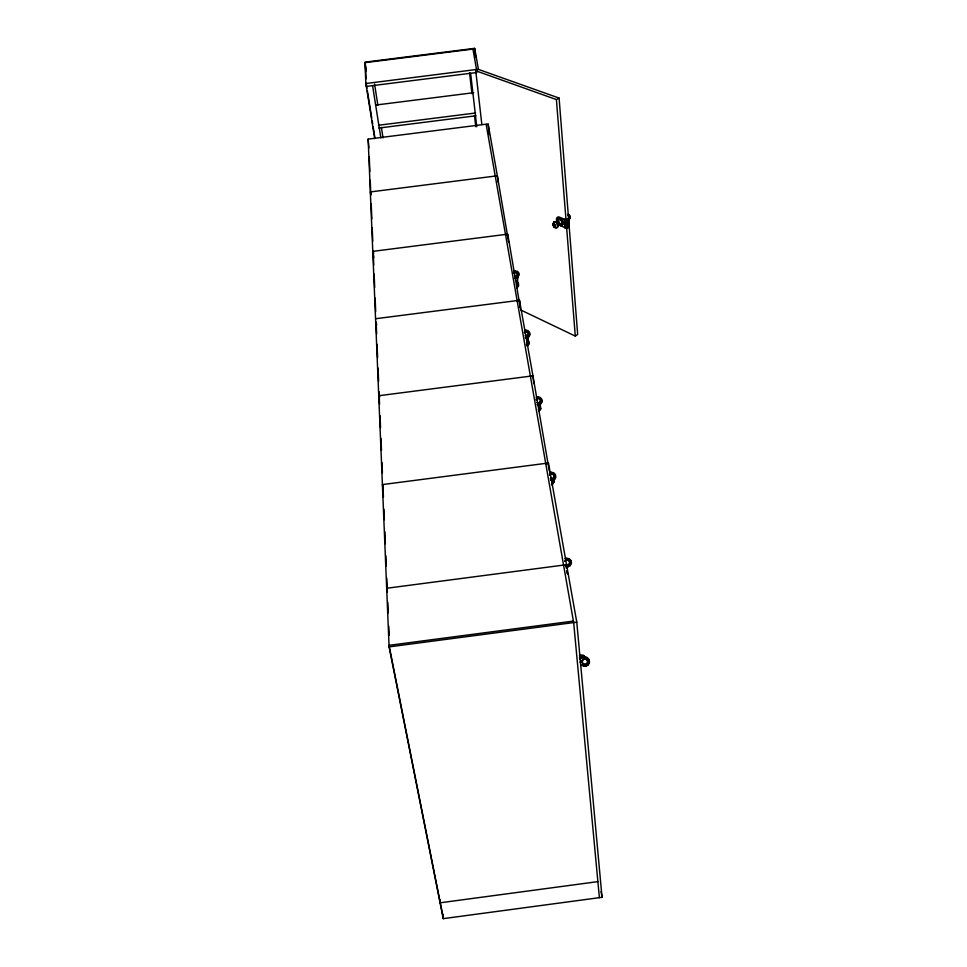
<?xml version="1.0" encoding="UTF-8"?>
<svg xmlns="http://www.w3.org/2000/svg" width="967" height="967" viewBox="0 0 967 967"><rect width="100%" height="100%" fill="white"/><g stroke="black" fill="none" stroke-linecap="round" stroke-linejoin="round"><path stroke-width="1.45" d="M554.659 225.746L553.656 225.613L554.321 224.779M554.744 225.855L555.227 225.396L553.898 225.287M515.193 271.328L517.26 271.183L518.699 272.67L518.965 274.701L517.974 276.489L514.782 277.287M514.758 278.303L516.064 278.387L516.088 277.372M517.248 284.757L517.478 276.526M517.442 284.709L517.671 276.477M525.383 337.108L528.756 336.262L529.819 334.352L529.529 332.189L528.006 330.605L525.83 330.206L526.507 331.246M525.323 337.991L526.701 338.075L526.761 337.193M527.619 342.886L527.97 338.16M527.813 342.838L528.163 338.112M536.274 398.09L537.761 396.893L540.057 397.316L541.677 399.008L541.991 401.317L540.879 403.36L537.289 404.254M537.193 404.968L538.655 405.052L538.764 404.351M536.25 400.181L537.725 398.525L539.393 398.791L540.408 400.145L540.142 401.801L538.776 402.792L537.108 402.538M539.223 407.881L539.804 404.085M527.619 344.083L527.22 344.736M539.429 407.82L540.009 404.037M517.333 275.148L516.668 272.489L513.961 273.141M553.595 225.045L554.139 224.707A5.717 3.505 -67 0 0 553.91 223.836A2.587 1.583 -67.2 0 1 555.191 221.83L555.542 221.612A2.587 1.583 -67.2 0 1 557.185 222.229L558.37 223.788M557.657 227.015L556.811 223.159L554.381 221.648M562.661 223.885L560.981 225.746L558.515 224.404M552.653 480.841L551.746 482.92M549.607 473.286L551.238 472.283L553.692 472.742L555.421 474.543L555.759 477.021L554.575 479.209L550.755 480.176M570.143 217.926L569.95 215.508L568.886 214.577A2.575 1.559 -67.4 0 0 568.258 214.142M551.299 480.696L552.314 480.285M552.483 480.962L552.931 479.68M567.025 220.947L567.073 221.588M568.233 223.123L569.043 224.03L567.653 222.495L566.819 223.256L567.097 224.755L569.08 224.465L566.638 224.114L568.959 222.966L567.919 222.531M567.641 226.193L567.75 225.698M568.354 566.251L566.795 567.895M569.938 565.84L571.014 562.153M555.578 477.505L554.405 479.692L552.157 480.756M540.819 408.485L539.09 410.757M568.608 218.385L565.913 220.017L564.015 219.255L564.776 227.777M567.967 222.446L566.384 223.437L566.469 224.598L568.064 223.607M561.839 225.275L562.975 223.885L561.646 219.739L558.346 218.361L557.21 219.751L557.391 221.794M580.309 662.758L580.188 661.815M554.043 221.624L553.064 223.679M557.185 227.547L558.213 225.988L557.149 222.942L555.542 221.612L553.692 221.842M569.055 220.186L570.01 217.635L568.004 214.626M566.372 558.394L569.237 558.684L571.086 560.642L571.449 563.302L570.179 565.659L565.876 566.88M579.523 658.902L583.959 656.811L587.102 657.536L589.096 659.651L589.483 662.54L588.129 665.103L585.543 666.348L580.829 665.054M580.055 659.047L583.959 656.811M558.019 221.552L557.886 221.02M561.634 223.087L561.754 222.337L561.803 222.978M579.898 657.234L582.932 656.919M564.788 561.065L566.505 559.796L568.608 560.123L569.865 561.851L569.551 563.966L567.847 565.224L565.743 564.897M565.006 561.198L566.565 560.05L568.475 560.34L569.623 561.912L569.333 563.834L567.786 564.982L565.876 564.68M567.532 566.988L566.094 566.71M549.546 474.954L551.142 473.794L553.112 474.096L554.284 475.691L553.994 477.65L552.399 478.822L550.428 478.52M549.752 475.087L551.202 474.023L552.991 474.301L554.055 475.752L553.789 477.529L552.338 478.592L550.549 478.314M536.165 399.407L537.664 398.319L539.513 398.597L540.613 400.096L540.335 401.921L538.837 403.009L536.987 402.731M524.332 332.575L525.746 331.56L527.486 331.826L528.526 333.216L528.26 334.933L525.54 335.754M524.513 332.684L527.378 331.995L528.32 333.264L528.079 334.824L526.785 335.754L525.214 335.513M513.791 273.045L515.133 272.078L516.765 272.331L517.756 273.637L517.502 275.257L514.928 276.03M520.862 310.032L575.292 336.093L577.674 334.473L559.095 98.078L478.423 69.382L475.752 70.772L481.844 124.574M565.913 220.017L566.505 228.587L569.2 226.919M568.511 225.94C566.263 211.422 571.702 226.81 566.638 227.33M566.565 227.293L568.765 226.012M558.382 224.259L559.675 224.368L560.002 225.529L561.936 225.359L563.169 222.978L562.625 221.068L561.44 219.34L558.503 218.107L557.536 218.929L557.548 221.455M558.539 223.873L560.497 225.045L559.966 224.634M560.582 219.025L560.642 219.775M554.828 225.226L554.707 225.384M559.929 218.252L557.016 219.243L557.306 222.712M579.62 657.306L581.058 656.472L583.427 657.197M579.414 657.729L581.058 656.472M538.305 409.682L539.09 409.234L539.102 406.744M526.374 344.627L527.462 343.998L527.486 341.653M516.729 285.869L517.49 284.141L516.692 282.775M475.752 70.772L556.4 99.577L559.095 98.078M581.808 665.199L585.216 666.118L587.791 664.873L589.145 662.322L588.758 659.446L586.776 657.342M566.227 568.112L567.75 567.375M551.432 484.66L552.87 483.983M552.024 484.757L554.006 481.868L553.692 479.487M538.994 411.422L540.71 409.15L540.517 406.261L538.957 404.629M538.655 405.052L540.758 404.061L541.871 402.03L541.568 399.734L539.949 398.053M526.701 338.075L528.695 337.145L529.747 335.235L529.457 333.083M526.81 345.739L529.106 343.297L528.828 341.206L527.353 339.671M527.414 346.259L529.034 344.119L528.756 342.04M516.064 278.387L517.937 277.517L518.795 274.701M517.079 287.018L518.626 284.999L518.36 283.029L516.97 281.59M517.055 287.973L518.602 285.966L517.635 283.283M579.898 655.155L583.488 655.36L585.7 657.56M579.451 655.578L583.802 655.541M565.018 558.733L566.602 558.189M549.764 472.778L551.238 472.283M536.371 397.364L537.761 396.893M524.513 330.641L525.83 330.206M513.961 271.219L515.206 270.808M556.484 222.241L558.491 221.419L559.422 218.566L562.564 222.676M568.366 220.367L569.394 219.968M556.496 227.728L557.524 227.342M597.884 881.626L440.082 902.803L439.888 899.818M599.383 897.666L573.661 622.579L486.135 124.187L368.149 139.115L389.097 646.875L443.237 918.65L602.03 897.316L576.779 622.168L566.602 564.97L563.616 565.369M566.843 567.689L566.553 564.704L386.679 588.262L387.38 591.877M573.395 621.08L389.024 645.34L443.14 917.103M389.097 646.875L576.779 622.168M533.772 383.633L532.95 375.837L378.738 395.733L379.342 399.153M530.436 376.465L532.998 376.127L549.256 470.844M548.458 463.012L382.4 484.588L383.053 488.105M545.763 463.713L548.519 463.35L566.553 564.704M498.041 182.014L497.352 175.801L370.325 191.937L370.845 195.044L370.228 180.333M495.273 176.272L497.389 176.006L508.582 241.859M507.735 234.147L372.778 251.372L373.83 257.548M505.536 234.667L507.784 234.377L520.294 307.772M375.559 318.735L519.509 300.278M517.152 300.834L519.545 300.532L532.95 375.837M365.852 83.537L478.399 69.237L474.676 48.35L364.97 62.142L365.852 83.537L374.725 138.619M472.936 49.087L364.994 62.662L365.949 68.609M476.864 72.489L366.324 86.414L366.191 83.428M375.958 105.028L473.697 92.699M378.472 125.263L475.619 112.994M378.907 128.043L475.933 115.774M486.159 124.368L488.154 124.114L497.352 175.801M555.723 227.874L556.46 227.801M567.907 214.662L568.886 214.577A5.669 3.421 -67.5 0 0 568.826 215.121M558.092 218.518L561.392 219.908L562.721 224.042M560.244 225.202L562.093 225.118M566.505 228.587L558.575 224.489M514.613 275.8L516.112 276.03M581.143 665.272L582.122 665.429M516.583 272.09L517.224 272.21M537.652 397.63L539.223 397.921M551.081 472.79L553.535 473.238L555.421 476.272M567.266 558.563L568.995 558.89L570.832 560.836M567.883 219.993L568.705 220.162M565.997 219.92L558.733 216.862L557.185 217.345L556.4 218.929L557.149 222.386M566.384 222.047L567.133 222.362M567.363 222.603L567.98 222.857M569.164 219.545L569.672 217.841L567.943 215M553.91 222.265L553.438 223.969M558.322 223.812C562.057 224.948 556.811 218.615 557.693 222.99M554.103 224.731L554.792 225.662M517.949 272.96L518.663 273.697M538.861 405.306L540.408 406.926M554.454 226.629L555.687 227.559A2.587 1.583 -67.1 0 1 554.2 227.257L552.616 224.936L552.931 223.897L554.973 224.767L555.505 226.169L554.2 227.257A5.717 3.505 -67 0 0 554.296 226.193M553.62 225.299L554.272 226.205L554.139 224.707M560.123 223.74L559.857 223.969M553.873 225.843L553.281 224.707M379.137 394.016L379.668 396.978M472.851 48.58L476.538 69.6M376.647 325.021L376.139 322.047L376.634 333.917M373.661 253.608L373.165 250.646L373.758 265.079M470.627 73.274L476.767 126.665M601.075 891.465L602.03 897.316M368.149 139.115L368.886 147.987M365.562 68.125L366.034 71.087M366.203 83.67L366.928 88.142M367.4 91.116L371.715 117.914M372.198 120.899L372.67 123.873M373.153 126.846L374.833 137.278M380.841 137.846L372.573 85.628M374.592 84.129L377.867 105.27M381.409 127.414L383.005 137.882M553.692 481.131L553.849 482.328M469.527 72.706L471.956 93.702M474.483 115.653L475.788 126.677M474.676 48.35L475.679 57.295M488.154 124.114L489.314 134.594M519.545 300.532L520.331 308.038M566.602 564.97L566.892 567.967M567.17 570.965L567.448 573.951M567.121 570.687L567.399 573.685M558.781 223.389L558.056 222.313L558.116 223.099M567.278 219.122L566.867 222.446L567.955 227.704M556.4 99.577L575.292 336.093M442.934 914.178L443.237 918.65M365.441 65.502L366.01 78.943M369.249 156.811L369.865 171.51M371.219 203.964L371.836 218.856M372.21 227.789L372.766 241.182M374.132 274.072L374.7 287.562M375.136 298.066L375.692 311.555M377.057 344.288L377.613 357.633M378.049 368.016L378.605 381.361M379.04 391.744L379.56 404.339M380.043 415.737L380.539 427.801M380.974 438.353L381.482 450.417M381.989 462.48L382.424 473.032M382.932 485.096L383.428 497.135M383.923 509.162L384.37 519.69M384.866 531.717L385.374 543.744M385.869 555.783L386.304 566.311M386.812 578.339L387.308 590.366M387.815 602.393L388.25 612.909M388.819 626.435L389.193 635.452M582.327 660.086L581.989 662.371L583.355 664.244L585.615 664.607L587.452 663.241L587.791 660.944L586.425 659.071L584.165 658.72L582.327 660.086M582.557 660.231L582.255 662.31L583.5 664.015L585.555 664.341L587.223 663.096L587.525 661.017L586.292 659.313L584.237 658.986L582.557 660.231M568.197 219.835L565.937 221.092L568.27 219.872"/></g></svg>
